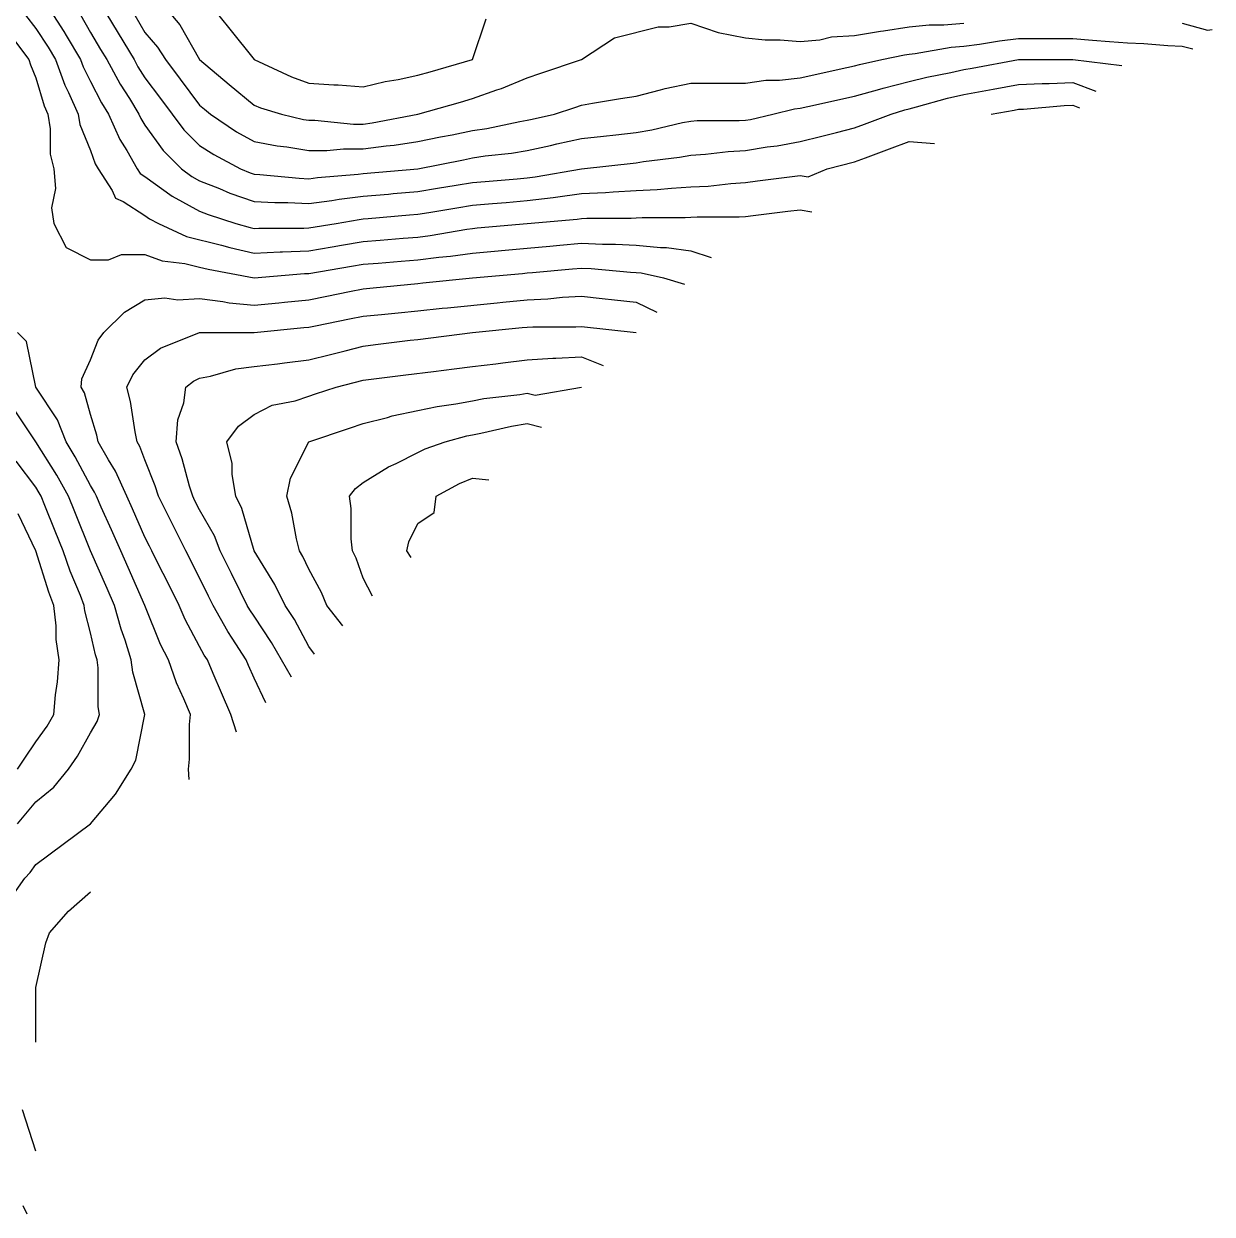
# Model space of a CAD drawing. Header units: inches. Extents: x 794995 to 811195, y 2485918 to 2508058.
# Drawn here: x 808789 to 809442, y 2499744 to 2500398 of the extents above; entities that cross this region are included whole.
import ezdxf

# ---------------------------------------------------------------- set-up
doc = ezdxf.new("R2010")
doc.units = ezdxf.units.IN
doc.header["$MEASUREMENT"] = 0
doc.layers.add('contour', color=7, linetype='Continuous')

msp = doc.modelspace()

# ---------------------------------------------------------------- linework, layer by layer
at = {"layer": 'contour'}
for points in [[(808801.16, 2500408.36), (808810.61, 2500393.82), (808811.83, 2500391.7), (808819.7, 2500378.36), (808821.16, 2500374.36), (808825.16, 2500366.36), (808831.37, 2500354.57), (808835.16, 2500348.36), (808841.31, 2500334.51), (808845.16, 2500328.36), (808850.87, 2500318.36), (808852.55, 2500315.75), (808855.16, 2500314.08), (808870.16, 2500303.36), (808885.16, 2500295.03), (808889.96, 2500293.16), (808905.16, 2500288.36), (808912.94, 2500286.14), (808915.16, 2500285.63), (808917.77, 2500285.75), (808942.55, 2500285.75), (808945.16, 2500285.86), (808960.16, 2500288.36), (808972.94, 2500290.58), (808975.16, 2500290.86), (808977.89, 2500291.09), (809000.54, 2500292.98), (809005.16, 2500293.36), (809011.16, 2500294.36), (809026.59, 2500296.93), (809035.16, 2500298.36), (809046.07, 2500299.27), (809053.62, 2500299.9), (809065.16, 2500300.86), (809079.44, 2500302.65), (809080.76, 2500302.76), (809095.16, 2500304.72), (809108.2, 2500305.32), (809112.53, 2500305.73), (809125.16, 2500306.36), (809136.59, 2500306.93), (809144.57, 2500307.77), (809155.16, 2500308.36), (809164.63, 2500308.89), (809177.16, 2500310.36), (809185.16, 2500310.86), (809191.83, 2500311.69), (809210.87, 2500314.08), (809215.16, 2500314.61), (809219.66, 2500313.86), (809230.16, 2500318.36), (809245.16, 2500322.11), (809251.16, 2500324.36), (809264.25, 2500329.27), (809275.16, 2500333.36), (809289.01, 2500332.21)], [(808831.16, 2500408.36), (808849.16, 2500378.36), (808851.29, 2500374.49), (808855.16, 2500368.36), (808863.73, 2500356.93), (808876.59, 2500339.79), (808885.16, 2500331.22), (808892.98, 2500326.19), (808907.66, 2500318.36), (808912.94, 2500316.14), (808915.16, 2500315.36), (808918.32, 2500315.2), (808939.94, 2500313.14), (808945.16, 2500312.91), (808949.96, 2500313.56), (808972.3, 2500315.5), (808975.16, 2500315.86), (809005.16, 2500318.36), (809030.16, 2500323.36), (809035.16, 2500324.36), (809042.22, 2500325.42), (809056.59, 2500326.93), (809065.16, 2500328.36), (809078.02, 2500331.22), (809081.52, 2500332), (809095.16, 2500335.03), (809107.16, 2500336.36), (809113.91, 2500337.11), (809125.16, 2500338.36), (809133.73, 2500339.79), (809150.54, 2500343.75), (809155.16, 2500344.61), (809158.69, 2500344.83), (809181.63, 2500344.83), (809185.16, 2500345.03), (809188.02, 2500345.5), (809200.16, 2500348.36), (809212.16, 2500351.36), (809215.16, 2500351.69), (809219.45, 2500352.65), (809245.16, 2500358.36), (809259.01, 2500362.21), (809260.76, 2500362.76), (809275.16, 2500366.36), (809284.76, 2500368.76), (809298.1, 2500371.3), (809305.16, 2500372.91), (809309.77, 2500373.75), (809335.16, 2500378.36), (809365.16, 2500378.36), (809391.95, 2500375.15)], [(808865.16, 2500408.36), (808874.25, 2500397.45), (808885.16, 2500378.36), (808901.52, 2500364.72), (808915.16, 2500353.36), (808918.69, 2500351.89), (808930.16, 2500348.36), (808942.3, 2500345.5), (808945.16, 2500345.03), (808948.49, 2500345.03), (808969.7, 2500342.91), (808975.16, 2500342.91), (808979.96, 2500343.56), (809005.16, 2500348.36), (809028.49, 2500355.03), (809035.16, 2500356.93), (809048.49, 2500361.7), (809051.04, 2500362.48), (809065.16, 2500368.36), (809072.66, 2500370.86), (809095.16, 2500378.36), (809113.16, 2500390.36), (809137.16, 2500396.36), (809143.16, 2500396.36), (809155.16, 2500398.36), (809170.16, 2500393.36), (809185.16, 2500390.36), (809196.07, 2500389.27), (809204.25, 2500389.27), (809215.16, 2500388.36), (809226.07, 2500389.27), (809232.53, 2500390.99), (809245.16, 2500391.7), (809259.44, 2500394.08), (809261.04, 2500394.24), (809275.16, 2500396.36), (809286.07, 2500397.45), (809294.25, 2500397.45), (809305.16, 2500398.36)], [(808891.16, 2500408.36), (808901.83, 2500395.03), (808915.16, 2500378.36), (808935.69, 2500368.89), (808945.16, 2500365.5), (808959.01, 2500364.51), (808961.31, 2500364.51), (808975.16, 2500363.36), (808987.16, 2500366.36), (808994.25, 2500367.45), (809005.16, 2500369.79), (809011.83, 2500371.69), (809035.16, 2500378.36), (809042.66, 2500400.86)], [(808789.53, 2500402.74), (808795.16, 2500395.5), (808802.02, 2500385.22), (808806.07, 2500378.36), (808811.16, 2500364.36), (808813.16, 2500360.36), (808818.49, 2500348.36), (808819.44, 2500342.65), (808825.16, 2500328.36), (808827.89, 2500321.09), (808829.45, 2500318.36), (808837.16, 2500306.36), (808839.01, 2500302.21), (808843.16, 2500300.36), (808855.16, 2500292.65), (808857.66, 2500290.86), (808862.66, 2500288.36), (808877.96, 2500281.16), (808897.16, 2500276.36), (808901.83, 2500275.03), (808915.16, 2500272), (808929.44, 2500272.65), (808930.76, 2500272.76), (808945.16, 2500273.36), (808958.02, 2500275.5), (808963.16, 2500276.36), (808975.16, 2500278.36), (808984.39, 2500279.13), (808996.98, 2500280.18), (809005.16, 2500280.86), (809011.83, 2500281.69), (809032, 2500285.2), (809035.16, 2500285.63), (809037.66, 2500285.86), (809065.16, 2500288.36), (809092.76, 2500290.76), (809095.16, 2500291.09), (809098.02, 2500291.22), (809122.3, 2500291.22), (809125.16, 2500291.36), (809128.32, 2500291.52), (809152, 2500291.52), (809155.16, 2500291.69), (809158.69, 2500291.89), (809181.63, 2500291.89), (809185.16, 2500292.11), (809189.45, 2500292.65), (809208.49, 2500295.03), (809215.16, 2500295.86), (809221.59, 2500294.79)], [(808819.7, 2500402.91), (808825.16, 2500393.36), (808830.78, 2500383.99), (808834.16, 2500378.36), (808841.61, 2500364.81), (808846.59, 2500356.93), (808851.83, 2500348.36), (808852.85, 2500346.05), (808855.16, 2500342.36), (808865.16, 2500328.36), (808875.16, 2500318.36), (808880.87, 2500314.08), (808885.16, 2500311.69), (808896.07, 2500307.45), (808901.83, 2500305.03), (808915.16, 2500300.36), (808926.59, 2500299.79), (808933.73, 2500299.79), (808945.16, 2500299.27), (808957.79, 2500300.99), (808961.83, 2500301.7), (808975.16, 2500303.36), (808989.01, 2500304.51), (808991.52, 2500304.72), (809005.16, 2500305.86), (809015.87, 2500307.65), (809026.16, 2500309.36), (809035.16, 2500310.86), (809042.08, 2500311.44), (809059.7, 2500312.91), (809065.16, 2500313.36), (809069.6, 2500313.92), (809095.16, 2500318.36), (809125.16, 2500321.69), (809129.16, 2500322.36), (809148.84, 2500324.68), (809155.16, 2500325.86), (809163.16, 2500326.36), (809175.69, 2500327.84), (809185.16, 2500328.36), (809197.16, 2500330.36), (809202.53, 2500330.99), (809215.16, 2500333.36), (809227.16, 2500336.36), (809235.16, 2500338.36), (809245.16, 2500340.86), (809250.61, 2500342.91), (809265.16, 2500348.36), (809272.76, 2500350.76), (809275.16, 2500351.36), (809279.16, 2500352.36), (809296.27, 2500357.25), (809305.16, 2500359.27), (809321.31, 2500362.21), (809335.16, 2500364.72), (809348.2, 2500365.32), (809352.12, 2500365.32), (809365.16, 2500365.86), (809377.76, 2500360.96)], [(808849.53, 2500402.74), (808855.16, 2500393.36), (808862.08, 2500385.28), (808866.41, 2500378.36), (808874.45, 2500367.65), (808885.16, 2500353.36), (808887.89, 2500351.09), (808891.16, 2500348.36), (808905.56, 2500338.76), (808915.16, 2500333.36), (808927.79, 2500330.99), (808933.16, 2500330.36), (808945.16, 2500328.36), (808955.16, 2500328.36), (808964.25, 2500329.27), (808975.16, 2500329.27), (808987.79, 2500330.99), (808992.12, 2500331.4), (809005.16, 2500333.36), (809017.66, 2500335.86), (809023.91, 2500337.11), (809035.16, 2500339.36), (809042.98, 2500340.54), (809061.16, 2500344.36), (809065.16, 2500345.03), (809067.89, 2500345.63), (809080.16, 2500348.36), (809091.41, 2500352.11), (809095.16, 2500353.36), (809101.16, 2500354.36), (809116.59, 2500356.93), (809125.16, 2500358.36), (809138.49, 2500361.7), (809141.04, 2500362.48), (809155.16, 2500365.5), (809185.16, 2500365.5), (809196.41, 2500367.11), (809203.91, 2500367.11), (809215.16, 2500368.36), (809240.87, 2500374.08), (809245.16, 2500375.03), (809247.77, 2500375.75), (809260.16, 2500378.36), (809272.55, 2500380.97), (809275.16, 2500381.36), (809278.49, 2500381.69), (809298.24, 2500385.28), (809305.16, 2500385.86), (809313.73, 2500386.93), (809324.81, 2500388.71), (809335.16, 2500389.9), (809365.16, 2500389.9), (809375.87, 2500389.08), (809385.16, 2500388.36), (809395.16, 2500387.59), (809404.05, 2500387.25), (809417.33, 2500386.19), (809425.16, 2500385.86), (809431.03, 2500384.23)], [(808780.16, 2500393.36), (808791.41, 2500378.36), (808792.3, 2500375.5), (808795.16, 2500368.36), (808799.77, 2500352.98), (808801.83, 2500348.36), (808803.16, 2500340.36), (808803.16, 2500326.36), (808805.16, 2500318.36), (808806.07, 2500307.45), (808803.73, 2500296.93), (808805.16, 2500288.36), (808811.83, 2500275.03), (808825.16, 2500268.36), (808835.16, 2500268.36), (808842.3, 2500271.22), (808855.16, 2500271.22), (808864.63, 2500267.84), (808877.16, 2500266.36), (808885.16, 2500264.36), (808889.96, 2500263.16), (808915.16, 2500258.36), (808942.76, 2500260.76), (808945.16, 2500260.86), (808968.73, 2500264.79), (808975.16, 2500265.86), (808983.34, 2500266.54), (808995.93, 2500267.59), (809005.16, 2500268.36), (809016.59, 2500269.79), (809023.16, 2500270.36), (809035.16, 2500272), (809065.16, 2500274.72), (809077.66, 2500275.86), (809083.16, 2500276.36), (809095.16, 2500277.45), (809106.59, 2500276.93), (809113.73, 2500276.93), (809125.16, 2500276.36), (809138.49, 2500275.03), (809141.83, 2500275.03), (809155.16, 2500273.36), (809166.41, 2500269.61)], [(809425.16, 2500398.36), (809439.01, 2500394.51), (809441.66, 2500394.86)], [(809320.16, 2500348.36), (809332.85, 2500350.67), (809335.16, 2500351.09), (809338.02, 2500351.22), (809360.36, 2500353.16), (809365.16, 2500353.36), (809368.76, 2500351.96)], [(808905.52, 2500008.72), (808902.3, 2500018.36), (808897.16, 2500030.36), (808892.66, 2500040.86), (808889.45, 2500048.36), (808887.77, 2500050.97), (808885.16, 2500055.86), (808877.33, 2500070.54), (808873.91, 2500078.36), (808867.66, 2500090.86), (808862.66, 2500100.86), (808858.91, 2500108.36), (808857.66, 2500110.86), (808855.16, 2500115.86), (808848.24, 2500131.44), (808845.16, 2500138.36), (808839.01, 2500152.21), (808835.16, 2500158.36), (808829.45, 2500168.36), (808828.69, 2500171.89), (808825.16, 2500183.36), (808822, 2500195.2), (808820.16, 2500198.36), (808820.54, 2500202.98), (808825.16, 2500213.36), (808829.45, 2500224.08), (808832.66, 2500228.36), (808843.91, 2500239.61), (808855.16, 2500246.36), (808866.07, 2500247.45), (808873.16, 2500246.36), (808885.16, 2500247.11), (808898.02, 2500245.5), (808901.52, 2500244.72), (808915.16, 2500243.36), (808928.79, 2500244.72), (808931.83, 2500245.03), (808945.16, 2500246.36), (808955.16, 2500248.36), (808967.66, 2500250.86), (808975.16, 2500252.36), (808980.61, 2500252.91), (809005.16, 2500255.36), (809007.89, 2500255.63), (809035.16, 2500258.36), (809062.66, 2500260.86), (809065.16, 2500261.09), (809068.16, 2500261.36), (809090.16, 2500263.36), (809095.16, 2500263.82), (809100.38, 2500263.58), (809122, 2500261.52), (809125.16, 2500261.36), (809127.89, 2500261.09), (809140.16, 2500258.36), (809151.7, 2500254.9)], [(808921.59, 2500024.79), (808915.16, 2500038.36), (808912.16, 2500045.36), (808910.87, 2500048.36), (808903.16, 2500060.36), (808900.76, 2500063.96), (808892.66, 2500078.36), (808890.16, 2500083.36), (808880.16, 2500103.36), (808877.66, 2500108.36), (808862.66, 2500138.36), (808860.87, 2500144.08), (808855.16, 2500158.36), (808852.43, 2500165.63), (808850.87, 2500168.36), (808849.7, 2500173.82), (808847.16, 2500190.36), (808845.16, 2500198.36), (808848.49, 2500205.03), (808855.16, 2500213.36), (808863.73, 2500219.79), (808885.16, 2500228.36), (808915.16, 2500228.36), (808942.43, 2500231.09), (808945.16, 2500231.36), (808948.91, 2500232.11), (808967.66, 2500235.86), (808975.16, 2500237.36), (808985.16, 2500238.36), (808994.25, 2500239.27), (809005.16, 2500240.36), (809018.49, 2500241.7), (809021.52, 2500242), (809048.79, 2500244.72), (809051.83, 2500245.03), (809065.16, 2500246.36), (809076.59, 2500246.93), (809084.57, 2500247.77), (809095.16, 2500248.36), (809106.41, 2500247.11), (809113.16, 2500246.36), (809125.16, 2500245.03), (809136.41, 2500239.61)], [(808935.69, 2500038.89), (808930.16, 2500048.36), (808924.76, 2500057.96), (808915.16, 2500072.36), (808912.76, 2500075.96), (808911.41, 2500078.36), (808907.66, 2500085.86), (808902.66, 2500095.86), (808896.41, 2500108.36), (808893.34, 2500116.54), (808885.16, 2500130.86), (808882.66, 2500135.86), (808881.41, 2500138.36), (808879.7, 2500143.82), (808875.69, 2500158.89), (808872.3, 2500168.36), (808873.16, 2500180.36), (808876.59, 2500189.79), (808877.66, 2500198.36), (808881.83, 2500201.69), (808885.16, 2500203.36), (808891.16, 2500204.36), (808905.16, 2500208.36), (808915.16, 2500209.61), (808928.02, 2500211.22), (808931.83, 2500211.7), (808945.16, 2500213.36), (808957.16, 2500216.36), (808965.16, 2500218.36), (808975.16, 2500220.86), (808981.83, 2500221.69), (809000.87, 2500224.08), (809005.16, 2500224.61), (809035.16, 2500228.36), (809062.43, 2500231.09), (809065.16, 2500231.36), (809068.32, 2500231.52), (809092, 2500231.52), (809095.16, 2500231.69), (809125.16, 2500228.36)], [(808879.53, 2499982.74), (808879.16, 2499988.36), (808879.7, 2499993.82), (808879.7, 2500012.91), (808880.16, 2500018.36), (808876.59, 2500026.93), (808872.53, 2500035.73), (808868.02, 2500048.36), (808863.73, 2500056.93), (808855.16, 2500078.36), (808845.93, 2500099.13), (808841.83, 2500108.36), (808836.7, 2500119.9), (808831.16, 2500132.36), (808828.49, 2500138.36), (808827.47, 2500140.67), (808825.16, 2500144.36), (808816.88, 2500160.09), (808811.83, 2500168.36), (808807.16, 2500180.36), (808795.16, 2500198.36), (808790.16, 2500223.36), (808785.16, 2500228.36)], [(808948.37, 2500051.58), (808945.16, 2500055.86), (808937.33, 2500070.54), (808932.3, 2500078.36), (808926.59, 2500089.79), (808915.16, 2500108.36), (808908.49, 2500131.69), (808905.16, 2500138.36), (808903.16, 2500150.36), (808903.16, 2500156.36), (808900.16, 2500168.36), (808906.59, 2500176.93), (808915.16, 2500183.36), (808925.16, 2500188.36), (808937.66, 2500190.86), (808945.16, 2500193.36), (808948.91, 2500194.61), (808960.16, 2500198.36), (808975.16, 2500202.11), (808979.45, 2500202.65), (808998.49, 2500205.03), (809013.73, 2500206.93), (809025.16, 2500208.36), (809035.16, 2500209.61), (809048.02, 2500211.22), (809051.83, 2500211.7), (809065.16, 2500213.36), (809079.28, 2500214.24), (809081.04, 2500214.24), (809095.16, 2500215.03), (809107, 2500210.2)], [(808963.91, 2500067.11), (808955.16, 2500078.36), (808952.22, 2500085.42), (808945.16, 2500098.36), (808942, 2500105.2), (808940.16, 2500108.36), (808938.49, 2500115.03), (808935.93, 2500129.13), (808933.16, 2500138.36), (808935.16, 2500148.36), (808945.16, 2500168.36), (808967.66, 2500175.86), (808975.16, 2500178.36), (808988.49, 2500181.7), (808991.04, 2500182.48), (809005.16, 2500185.5), (809015.75, 2500187.77), (809025.93, 2500189.13), (809035.16, 2500190.86), (809041.47, 2500192.05), (809061.16, 2500194.36), (809065.16, 2500195.03), (809069.66, 2500193.86), (809095.16, 2500198.36)], [(808779.28, 2499914.24), (808789.16, 2499928.36), (808792, 2499931.52), (808795.16, 2499935.86), (808825.16, 2499958.36), (808839.01, 2499974.51), (808847.66, 2499988.36), (808850.16, 2499993.36), (808855.16, 2500018.36), (808848.49, 2500041.69), (808847.66, 2500048.36), (808844.25, 2500059.27), (808842.12, 2500065.32), (808838.49, 2500078.36), (808834.39, 2500087.59), (808825.16, 2500108.36), (808816.59, 2500129.79), (808813.16, 2500138.36), (808806.77, 2500149.97), (808795.16, 2500168.36), (808783.16, 2500186.36)], [(808980.16, 2500083.36), (808975.16, 2500093.36), (808971.16, 2500104.36), (808969.16, 2500108.36), (808968.49, 2500115.03), (808968.49, 2500131.69), (808967.66, 2500138.36), (808970.87, 2500142.65), (808975.16, 2500145.86), (808989.01, 2500154.51), (808993.16, 2500156.36), (809005.16, 2500162.36), (809009.16, 2500164.36), (809020.16, 2500168.36), (809032, 2500171.52), (809035.16, 2500172.11), (809039.77, 2500172.98), (809056.59, 2500176.93), (809065.16, 2500178.36), (809073.1, 2500176.3)], [(808785.16, 2499958.36), (808789.7, 2499963.82), (808795.16, 2499970.36), (808805.16, 2499978.36), (808813.16, 2499988.36), (808818.1, 2499995.42), (808825.16, 2500008.36), (808828.91, 2500014.61), (808830.16, 2500018.36), (808829.45, 2500022.65), (808829.45, 2500044.08), (808828.91, 2500048.36), (808828.02, 2500051.22), (808825.16, 2500063.36), (808822.16, 2500075.36), (808821.83, 2500078.36), (808819.7, 2500083.82), (808814.05, 2500097.25), (808810.16, 2500108.36), (808805.87, 2500119.08), (808800.16, 2500133.36), (808798.16, 2500138.36), (808797.09, 2500140.3), (808795.16, 2500143.36), (808784.45, 2500157.65)], [(809001.41, 2500104.61), (808999.16, 2500108.36), (809000.16, 2500113.36), (809005.16, 2500123.36), (809014.16, 2500129.36), (809015.16, 2500138.36), (809028.1, 2500145.42), (809035.16, 2500148.36), (809044.16, 2500147.36)], [(808785.16, 2499988.36), (808789.16, 2499994.36), (808795.16, 2500003.36), (808801.47, 2500012.05), (808805.16, 2500018.36), (808806.07, 2500029.27), (808807.16, 2500036.36), (808808.02, 2500048.36), (808806.41, 2500059.61), (808806.41, 2500067.11), (808805.16, 2500078.36), (808802.36, 2500085.56), (808795.16, 2500108.36), (808785.56, 2500128.76)], [(808795.16, 2499838.36), (808795.16, 2499868.36), (808800.61, 2499892.91), (808802.66, 2499898.36), (808813.16, 2499910.36), (808825.16, 2499920.86)], [(808795.16, 2499778.36), (808787.96, 2499801.16)], [(808790.5, 2499743.71), (808788.24, 2499748.36)]]:
    msp.add_lwpolyline(points, dxfattribs=at)

doc.saveas('drawing.dxf')
